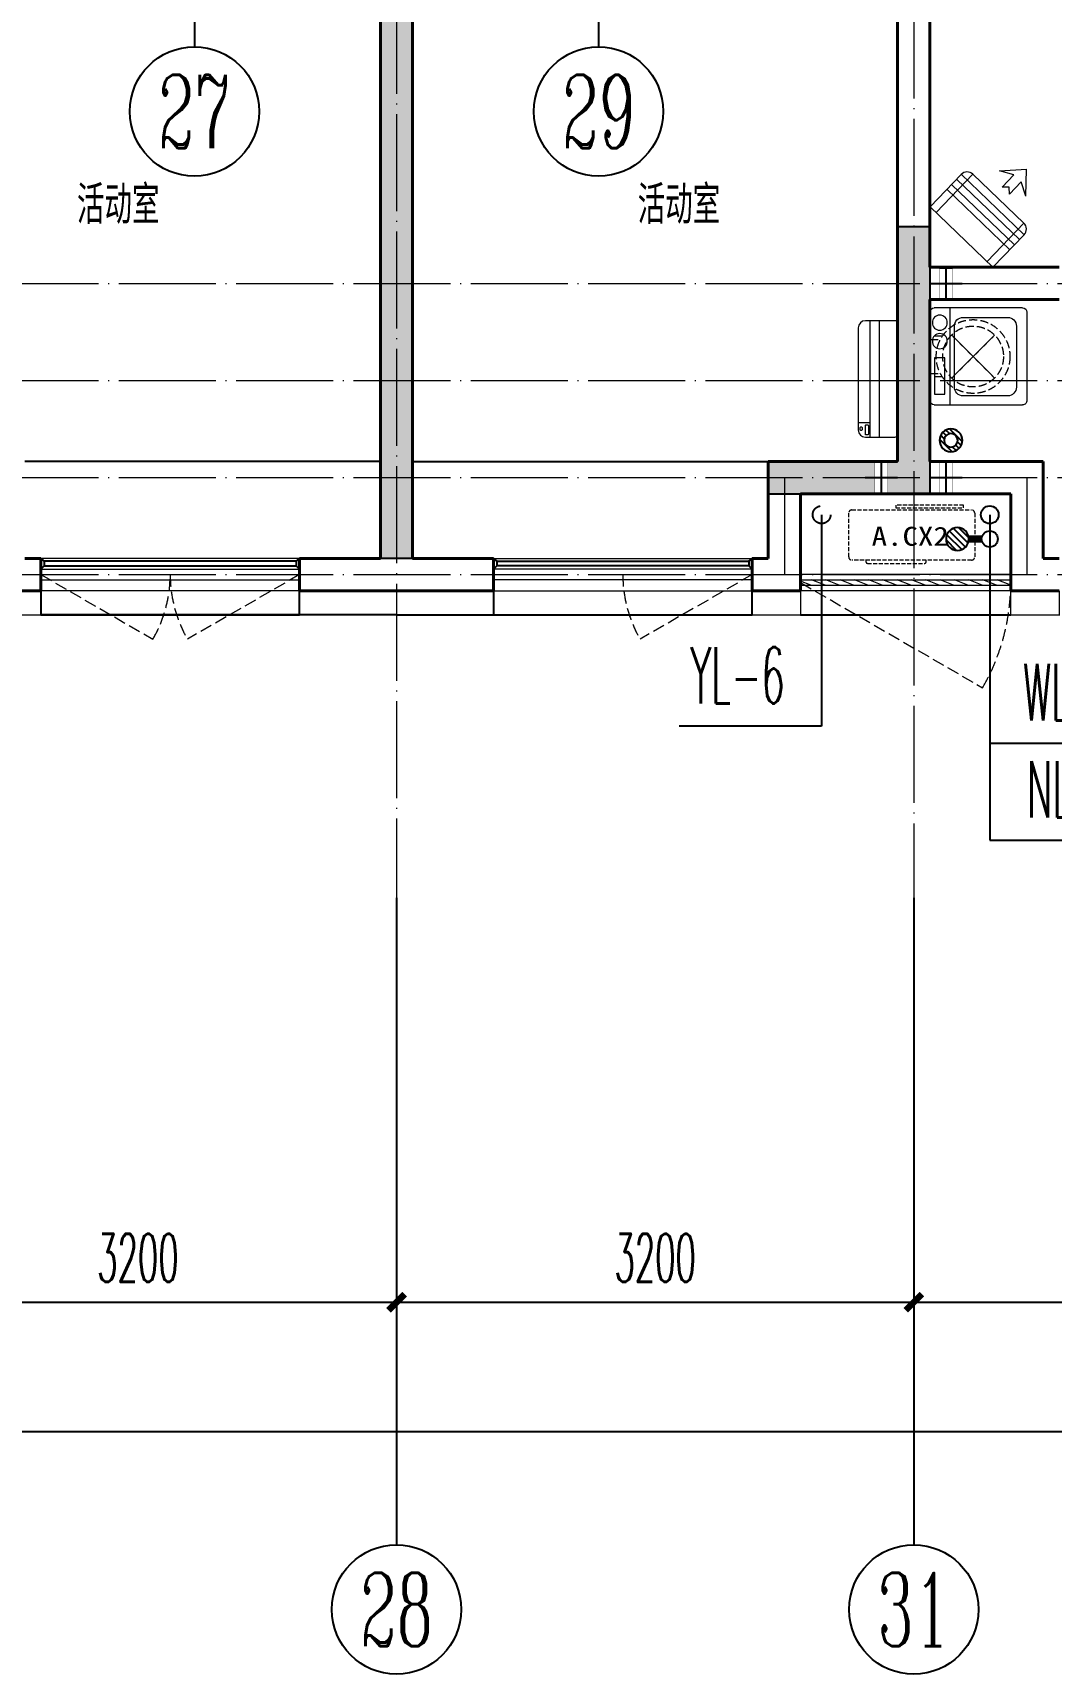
# Model space of a CAD drawing. Extents: x 27938 to 650306, y -92720 to 1524912.
# Drawn here: x 310967 to 317267, y 434732 to 444882 of the extents above; entities that cross this region are included whole.
import ezdxf
from ezdxf.enums import TextEntityAlignment as Align

# ---------------------------------------------------------------- set-up
doc = ezdxf.new("R2010")
doc.units = 0
doc.header["$LTSCALE"] = 1000
doc.header["$MEASUREMENT"] = 0
for name, pattern in [('$1$DASH', [0.35, 0.25, -0.1]), ('DASH', [0.35, 0.25, -0.1]), ('DOTE', [2.42, 2, -0.2, 0.02, -0.2])]:
    doc.linetypes.add(name, pattern=pattern)
for name, color, linetype in [('3-栏杆1', 135, 'Continuous'), ('3.5方案汇报，与郭总、侯月琴确定户型_t8$0$2020.03.04 -1安徽标准化洋房户型(UA）_t8_t8$0$看线', 154, 'Continuous'), ('AXIS', 3, 'Continuous'), ('AXIS_TEXT', 4, 'Continuous'), ('COLUMN', 9, 'Continuous'), ('DIM_凝结', 3, 'Continuous'), ('DIM_污水', 3, 'Continuous'), ('DIM_雨水', 3, 'Continuous'), ('EQUIP_地漏', 7, 'Continuous'), ('PIPE-凝结', 150, 'N'), ('PUB_TEXT', 4, 'Continuous'), ('VPIPE-凝结', 150, 'Continuous'), ('VPIPE-污水', 2, 'W'), ('VPIPE-雨水', 4, 'DASH'), ('保温', 6, 'Continuous'), ('机电标识类', 1, 'Continuous'), ('看线', 251, 'Continuous')]:
    doc.layers.add(name, color=color, linetype=linetype)
for name, color, linetype, lineweight in [('DOTE', 19, 'DOTE', 9), ('LVTRY', 1, 'Continuous', 13), ('PUB_HATCH', 8, 'Continuous', 9), ('WALL', 9, 'Continuous', 40), ('WINDOW', 8, 'Continuous', 15), ('平面-空调室内机', 176, 'Continuous', 9), ('平面-空调预留孔', 173, 'Continuous', 15), ('空调', 76, 'Continuous', 13), ('粉刷', 251, 'Continuous', 9)]:
    doc.layers.add(name, color=color, linetype=linetype, lineweight=lineweight)
doc.styles.add('_TCH_AXIS', font='COMPLEX', dxfattribs={"bigfont": 'GBCBIG'})
doc.styles.add('_TCH_DIM_T3', font='SIMPLEX.shx', dxfattribs={"width": 0.494118, "bigfont": 'GBCBIG.shx'})
doc.styles.add('_TWT_SERIAL', font='simplex.shx', dxfattribs={"width": 0.6, "oblique": 10, "height": 3, "bigfont": 'aadri.shx'})
doc.styles.add('COMPLEX', font='COMPLEX')
doc.styles.get("Standard").update_dxf_attribs({"font": 'gbenor.shx', "bigfont": 'gbcbig.shx'})
doc.styles.add('黑体', font='simhei.ttf')
doc.linetypes.add('N', pattern='A,3,-0.2,["N",Standard,S=0.25,R=0,X=-0.1,Y=-0.115],-0.2', length=3.4)
doc.linetypes.add('W', pattern='A,3,-0.2,["W",Standard,S=0.25,R=0,X=-0.1,Y=-0.115],-0.2', length=3.4)
doc.dimstyles.new('_TCH_ARCH&&100', dxfattribs={"dimtxt": 297.5, "dimasz": 100, "dimexe": 250, "dimexo": 300, "dimgap": 126.25, "dimtad": 1, "dimdec": 0, "dimzin": 0, "dimdsep": 46, "dimtxsty": '_TCH_DIM_T3', "dimblk": 'ARCHTICK', "dimcen": 0.09, "dimclrt": 4, "dimazin": 2, "dimtfac": 1, "dimtdec": 0, "dimtix": 1, "dimtmove": 2, "dimatfit": 3, "dimfxl": 1, "dimtolj": 1, "dimtzin": 0, "dimarcsym": 0})

# ---------------------------------------------------------------- blocks, each defined once
blk = doc.blocks.new('FGDGDRGSDGDG')
at = {"layer": 'DOTE', "linetype": 'DOTE', "ltscale": 0.3}
for p, q in [((534482, 523848), (534482, 513948)), ((531282, 520248), (531282, 513948)), ((488182, 517748), (546982, 517748)), ((488182, 517148), (546982, 517148)), ((488182, 516548), (546982, 516548)), ((533682, 516548), (533682, 515948)), ((535182, 516548), (535182, 515948)), ((488182, 515948), (546982, 515948))]:
    blk.add_line(p, q, dxfattribs=at)
blk = doc.blocks.new('gdfgdgdgr')
at = {"layer": 'PUB_HATCH'}
blk.add_hatch(color=256, dxfattribs=at).paths.add_polyline_path([(520678, 520714), (520678, 520514), (521678, 520514), (521678, 522164), (521478, 522164), (521478, 520714)])
at = {"layer": 'COLUMN', "color": 8}
for p, q in [((521678, 522164), (521478, 522164)), ((521478, 522164), (521478, 520714)), ((521678, 520514), (521678, 522164)), ((520678, 520714), (520678, 520514)), ((521478, 520714), (520678, 520714)), ((520678, 520514), (521678, 520514))]:
    blk.add_line(p, q, dxfattribs=at)
blk = doc.blocks.new('RECTANG')
at = {"color": 0}
for p, q in [((1, 1), (0, 1)), ((0, 1), (0, 0)), ((1, 0), (1, 1)), ((0, 0), (1, 0))]:
    blk.add_line(p, q, dxfattribs=at)
blk = doc.blocks.new('洗衣机')
at = {"layer": 'LVTRY', "color": 0}
for p, q in [((3790994, 243445), (3790994, 242899)), ((3791567, 243472), (3791021, 243472)), ((3791117, 243472), (3791117, 242872)), ((3791199, 243413), (3791475, 243413)), ((3791595, 242899), (3791595, 243445)), ((3791145, 242982), (3791145, 243358)), ((3791529, 243358), (3791529, 242982)), ((3791475, 242928), (3791199, 242928)), ((3791021, 242872), (3791567, 242872))]:
    blk.add_line(p, q, dxfattribs=at)
at = {"layer": 'LVTRY', "color": 0, "extrusion": (0, 0, -1)}
for centre, major_axis, start_param, end_param in [((3791021, 243445), (0, 27.6), -1.570796, 0), ((3791055, 243380), (0, 46.9), 3.141593, 9.424778), ((3791199, 243358), (0, 54.7), 4.712389, 6.283185), ((3791475, 243358), (0, 54.7), 0, 1.570796), ((3791567, 243445), (0, 27.6), 0, 1.570796), ((3791055, 243266), (0, 46.9), 3.141593, 9.424778), ((3791021, 242899), (0, 27.6), 3.141593, 4.712389), ((3791199, 242982), (0, 54.7), 3.141593, 4.712389), ((3791475, 242982), (0, 54.7), 1.570796, 3.141593), ((3791567, 242899), (0, 27.6), 1.570796, 3.141593)]:
    blk.add_ellipse(centre, major_axis=major_axis, ratio=0.986385, start_param=start_param, end_param=end_param, dxfattribs=at)
at = {"layer": 'LVTRY', "color": 8, "xscale": 63.25620569481588, "yscale": 224.5369532744355, "zscale": 64.12934308941763, "rotation": 180}
blk.add_blockref('RECTANG', (3791085, 243162), dxfattribs=at)
blk = doc.blocks.new('dnfhfn')
at = {"color": 0, "linetype": '$1$DASH', "ltscale": 0.2}
for p, q in [((102, 495, 0), (122, 495, 0)), ((102, 417, 0), (102, 495, 0)), ((122, 495, 0), (122, 429, 0)), ((353, 495, 0), (333, 495, 0)), ((333, 495, 0), (333, 429, 0)), ((353, 417, 0), (353, 495, 0))]:
    blk.add_line(p, q, dxfattribs=at)
at = {"color": 0, "linetype": '$1$DASH', "ltscale": 0.2, "elevation": 0}
for points in [[(95, 360), (95, 360), (360, 95), (360, 95)], [(360, 360), (95, 95), (95, 95), (360, 360)]]:
    blk.add_lwpolyline(points, close=True, dxfattribs=at)
at = {"color": 0, "linetype": '$1$DASH', "ltscale": 0.2}
for radius in [228, 188]:
    blk.add_circle((228, 228, 0), radius, dxfattribs=at)
blk = doc.blocks.new('ferre')
at = {"layer": '平面-空调预留孔', "color": 0, "linetype": 'DASH', "ltscale": 0.1}
for p, q in [((93393, 115403), (93393, 115393)), ((93403, 115383), (93756, 115383)), ((93766, 115393), (93766, 115403))]:
    blk.add_line(p, q, dxfattribs=at)
blk.add_lwpolyline([(94046, 115403), (93306, 115403, -0.414214), (93286, 115423), (93286, 115693, -0.414214), (93306, 115713), (94046, 115713, -0.414214), (94066, 115693), (94066, 115423, -0.414214)], format="xyb", close=True, dxfattribs=at)
blk.add_lwpolyline([(93997, 115743), (93577, 115743), (93577, 115727), (93997, 115727)], close=True, dxfattribs=at)
for centre, start, end in [((93403, 115393), 180, 270), ((93756, 115393), 270, 0)]:
    blk.add_arc(centre, 10, start, end, dxfattribs=at)
at = {"layer": '平面-空调预留孔', "color": 0, "linetype": 'DASH', "ltscale": 0.1, "style": '黑体', "width": 1.2}
blk.add_text('A.CX2', height=117, dxfattribs=at).set_placement((93428, 115492))
blk = doc.blocks.new('fergve')
at = {"layer": '平面-空调预留孔', "color": 8, "linetype": 'DASH', "ltscale": 0.1}
blk.add_blockref('ferre', (25670, -60416), dxfattribs=at)
blk = doc.blocks.new('dasdasf1sa2f31as32f')
at = {"color": 0}
for p, q in [((-116, 586), (43, 640)), ((83, 477), (43, 640)), ((-270, 524), (-428, 237)), ((-270, 524), (114, 314)), ((-23, 586), (-116, 586)), ((-23, 586), (-73, 493)), ((32, 555), (-18, 463)), ((83, 477), (32, 555)), ((-473, 260), (-339, 504)), ((93, 169), (-381, 428)), ((115, 208), (-359, 468)), ((135, 245), (-339, 505)), ((-31, 504), (-73, 493)), ((-18, 463), (-31, 504)), ((72, 132), (-401, 392)), ((114, 314), (-44, 26)), ((0, 0), (-473, 260)), ((134, 244), (0, 0))]:
    blk.add_line(p, q, dxfattribs=at)
for centre, start, end in [((-294, 479), 61.2593, 151.2593), ((89, 269), 331.2593, 61.2593)]:
    blk.add_arc(centre, 51.3, start, end, dxfattribs=at)
blk = doc.blocks.new('dongkong')
at = {"color": 0}
blk.add_wipeout([(-603756, 210771), (-603756, 210571), (-603836, 210571), (-603836, 210771)], dxfattribs=at)
at = {"layer": '机电标识类', "color": 0, "linetype": 'DASH', "ltscale": 400}
for p, q in [((-603796, 210771), (-603796, 210571)), ((-603896, 210671), (-603696, 210671))]:
    blk.add_line(p, q, dxfattribs=at)
at = {"layer": '空调', "color": 0, "linetype": 'DASH', "const_width": 2}
blk.add_lwpolyline([(-603756, 210771), (-603756, 210571), (-603836, 210571), (-603836, 210771)], close=True, dxfattribs=at)
blk = doc.blocks.new('A$C001338C2')
at = {"color": 0}
for p, q in [((845, 304), (55, 304)), ((109, 215), (109, 304)), ((0, 249), (0, 22)), ((900, 22), (900, 249)), ((22, 0), (878, 0))]:
    blk.add_line(p, q, dxfattribs=at)
at = {"color": 0, "lineweight": 5}
for p, q in [((900, 215), (0, 215)), ((900, 143), (0, 143))]:
    blk.add_line(p, q, dxfattribs=at)
at = {"color": 0}
for points in [[(73, 275), (57, 275, -0.414214), (51, 281), (51, 283, -0.414214), (57, 289), (73, 289, -0.414214), (79, 283), (79, 281, -0.414214)], [(89, 226), (22, 226, -0.414214), (17, 232), (17, 243, -0.414214), (22, 249), (89, 249, -0.414214), (95, 243), (95, 232, -0.414214)]]:
    blk.add_lwpolyline(points, format="xyb", close=True, dxfattribs=at)
for centre, radius, start, end in [((55, 249), 55, 90, 180), ((845, 249), 55, 360, 90), ((22, 22), 22, 180, 270), ((878, 22), 22, 270, 360)]:
    blk.add_arc(centre, radius, start, end, dxfattribs=at)
blk = doc.blocks.new('A$C263B1184')
at = {"layer": '保温', "linetype": 'Continuous', "ltscale": 10}
h = blk.add_hatch(dxfattribs=at)
h.set_pattern_fill('HEX', color=251, scale=10, angle=90, style=0)
h.set_pattern_definition([(90, (-503782.47, -516048.461), (-16.49778, 1e-15), [9.525, -19.05]), (210, (-503782.47, -516048.461), (8.24889, -14.2874966), [9.525, -19.05]), (150, (-503782.47, -516038.936), (-8.24889, -14.2874966), [9.525, -19.05])])
h.paths.add_polyline_path([(0, 0), (200, 0), (200, 4100), (0, 4100)])
at = {"layer": '保温', "color": 251, "linetype": 'ByBlock', "ltscale": 10}
blk.add_line((0, 0), (200, 0), dxfattribs=at)
blk = doc.blocks.new('_ArchTick')
at = {"color": 0, "linetype": 'ByBlock', "const_width": 0.4}
blk.add_lwpolyline([(-0.5, -0.5), (0.5, 0.5)], dxfattribs=at)
blk = doc.blocks.new('*D818')
at = {"layer": 'AXIS', "color": 0, "lineweight": -2}
for p, q in [((316417, 439232), (316417, 436782)), ((320317, 439232), (320317, 436782)), ((316417, 437032), (320317, 437032))]:
    blk.add_line(p, q, dxfattribs=at)
at = {"layer": 'Defpoints', "color": 0}
for p in [(316417, 439532), (320317, 439532), (320317, 437032)]:
    blk.add_point(p, dxfattribs=at)
at = {"layer": 'AXIS', "color": 0, "lineweight": -2, "xscale": 100, "yscale": 100, "zscale": 100, "rotation": 180}
blk.add_blockref('_ArchTick', (316417, 437032), dxfattribs=at)
at = {"layer": 'AXIS', "color": 0, "lineweight": -2, "xscale": 100, "yscale": 100, "zscale": 100}
blk.add_blockref('_ArchTick', (320317, 437032), dxfattribs=at)
at = {"layer": 'AXIS', "color": 4, "insert": (318367, 437307), "char_height": 297.5, "attachment_point": 5, "style": '_TCH_DIM_T3'}
blk.add_mtext('\\A1;3900', dxfattribs=at)
blk = doc.blocks.new('*D819')
at = {"layer": 'AXIS', "color": 0, "lineweight": -2}
for p, q in [((313217, 439232), (313217, 436782)), ((316417, 439232), (316417, 436782)), ((313217, 437032), (316417, 437032))]:
    blk.add_line(p, q, dxfattribs=at)
at = {"layer": 'Defpoints', "color": 0}
for p in [(313217, 439532), (316417, 439532), (316417, 437032)]:
    blk.add_point(p, dxfattribs=at)
at = {"layer": 'AXIS', "color": 0, "lineweight": -2, "xscale": 100, "yscale": 100, "zscale": 100, "rotation": 180}
blk.add_blockref('_ArchTick', (313217, 437032), dxfattribs=at)
at = {"layer": 'AXIS', "color": 0, "lineweight": -2, "xscale": 100, "yscale": 100, "zscale": 100}
blk.add_blockref('_ArchTick', (316417, 437032), dxfattribs=at)
at = {"layer": 'AXIS', "color": 4, "insert": (314817, 437307), "char_height": 297.5, "attachment_point": 5, "style": '_TCH_DIM_T3'}
blk.add_mtext('\\A1;3200', dxfattribs=at)
blk = doc.blocks.new('*D820')
at = {"layer": 'AXIS', "color": 0, "lineweight": -2}
for p, q in [((310017, 439232), (310017, 436782)), ((313217, 439232), (313217, 436782)), ((310017, 437032), (313217, 437032))]:
    blk.add_line(p, q, dxfattribs=at)
at = {"layer": 'Defpoints', "color": 0}
for p in [(310017, 439532), (313217, 439532), (313217, 437032)]:
    blk.add_point(p, dxfattribs=at)
at = {"layer": 'AXIS', "color": 0, "lineweight": -2, "xscale": 100, "yscale": 100, "zscale": 100, "rotation": 180}
blk.add_blockref('_ArchTick', (310017, 437032), dxfattribs=at)
at = {"layer": 'AXIS', "color": 0, "lineweight": -2, "xscale": 100, "yscale": 100, "zscale": 100}
blk.add_blockref('_ArchTick', (313217, 437032), dxfattribs=at)
at = {"layer": 'AXIS', "color": 4, "insert": (311617, 437307), "char_height": 297.5, "attachment_point": 5, "style": '_TCH_DIM_T3'}
blk.add_mtext('\\A1;3200', dxfattribs=at)
blk = doc.blocks.new('*D871')
at = {"layer": 'AXIS', "color": 0, "lineweight": -2}
for p, q in [((272017, 439232), (272017, 435982)), ((327017, 439232), (327017, 435982)), ((272017, 436232), (327017, 436232))]:
    blk.add_line(p, q, dxfattribs=at)
at = {"layer": 'Defpoints', "color": 0}
for p in [(272017, 439532), (327017, 439532), (327017, 436232)]:
    blk.add_point(p, dxfattribs=at)
at = {"layer": 'AXIS', "color": 0, "lineweight": -2, "xscale": 100, "yscale": 100, "zscale": 100, "rotation": 180}
blk.add_blockref('_ArchTick', (272017, 436232), dxfattribs=at)
at = {"layer": 'AXIS', "color": 0, "lineweight": -2, "xscale": 100, "yscale": 100, "zscale": 100}
blk.add_blockref('_ArchTick', (327017, 436232), dxfattribs=at)
at = {"layer": 'AXIS', "color": 4, "insert": (299517, 436507), "char_height": 297.5, "attachment_point": 5, "style": '_TCH_DIM_T3'}
blk.add_mtext('\\A1;55000', dxfattribs=at)
blk = doc.blocks.new('$WINLIB2D$00000001')
at = {"color": 0}
for points in [[(-0.5, 0.5), (-0.5, -0.5)], [(-0.5, 0.5), (0.5, 0.5)], [(0.5, -0.5), (0.5, 0.5)], [(0.5, 0.1667), (-0.5, 0.1667)], [(0.5, -0.1667), (-0.5, -0.1667)], [(-0.5, -0.5), (0.5, -0.5)]]:
    blk.add_lwpolyline(points, dxfattribs=at)
blk = doc.blocks.new('$WINLIB2D$00000039')
at = {"color": 0}
for points in [[(-0.5, 0.5), (-0.5, -0.5)], [(0.5, 0.5), (-0.5, 0.5)], [(0.5, -0.5), (0.5, 0.5)], [(-0.5, 0.1667), (0.5, 0.1667)], [(-0.3839, -0.1667), (-0.448, 0.1667)], [(-0.3159, -0.1667), (-0.38, 0.1667)], [(-0.2479, -0.1667), (-0.312, 0.1667)], [(-0.1799, -0.1667), (-0.244, 0.1667)], [(-0.1119, -0.1667), (-0.176, 0.1667)], [(-0.0439, -0.1667), (-0.108, 0.1667)], [(0.0241, -0.1667), (-0.04, 0.1667)], [(0.0921, -0.1667), (0.028, 0.1667)], [(0.16, -0.1667), (0.0959, 0.1667)], [(0.228, -0.1667), (0.1639, 0.1667)], [(0.296, -0.1667), (0.2319, 0.1667)], [(0.364, -0.1667), (0.2999, 0.1667)], [(0.432, -0.1667), (0.3679, 0.1667)], [(0.5, -0.1667), (0.4359, 0.1667)], [(-0.4519, -0.1667), (-0.5, 0.0836)], [(-0.5, -0.1667), (0.5, -0.1667)], [(0.5, -0.5), (-0.5, -0.5)]]:
    blk.add_lwpolyline(points, dxfattribs=at)
blk = doc.blocks.new('_AXISO')
blk.add_circle((0, 0), 0.5)
at = {"layer": 'AXIS_TEXT', "style": 'COMPLEX', "width": 1.041667}
blk.add_attdef('A', text='', height=0.56, dxfattribs=at).set_placement((-0.25, -0.28), (0.25, -0.28), align=Align.FIT)
blk = doc.blocks.new('$TwtSys$00000141')
for p, q in [((-141, 12), (-15, 138)), ((-141, 12), (-15, 138)), ((-131, -53), (53, 131)), ((-131, -53), (53, 131)), ((-100, -100), (100, 100)), ((-100, -100), (100, 100)), ((-49, -131), (131, 49)), ((-49, -131), (131, 49)), ((17, -138), (138, -17)), ((17, -138), (138, -17))]:
    blk.add_line(p, q)
blk.add_circle((0, 0), 141)
blk.add_circle((0, 0), 141)
blk = doc.blocks.new('$TwtSys$00000543')
for p, q in [((-140, -13), (13, 140)), ((-13, -140), (140, 13)), ((19, 83), (63, 126)), ((60, 60), (100, 100)), ((83, 19), (126, 63)), ((-126, -63), (-83, -19)), ((-100, -100), (-60, -60)), ((-63, -126), (-19, -83))]:
    blk.add_line(p, q)
for radius in [141, 84.6]:
    blk.add_circle((0, 0), radius)

msp = doc.modelspace()

# ---------------------------------------------------------------- linework, layer by layer
at = {"color": 8, "const_width": 8}
for points in [[(310716.6, 441432.1), (310716.6, 441282.1), (311016.6, 441282.1), (311016.6, 441432.1)], [(315716.6, 441432.1), (315716.6, 441282.1), (315416.6, 441282.1), (315416.6, 441432.1)], [(317316.6, 441432.1), (317316.6, 441282.1), (317016.6, 441282.1), (317016.6, 441432.1)]]:
    msp.add_lwpolyline(points, dxfattribs=at)
at = {"layer": '3-栏杆1', "color": 8}
for p, q in [((311036.8, 441614.3), (311016.6, 441632.1)), ((311016.6, 441632.1), (311036.8, 441614.3)), ((312596.3, 441614.3), (312616.6, 441632.1)), ((312616.6, 441632.1), (312596.3, 441614.3)), ((313836.8, 441614.3), (313816.6, 441632.1)), ((313816.6, 441632.1), (313836.8, 441614.3)), ((315396.3, 441614.3), (315416.6, 441632.1)), ((315416.6, 441632.1), (315396.3, 441614.3)), ((311016.6, 441565.2), (311036.8, 441585)), ((312596.3, 441614.2), (311036.8, 441614.3)), ((311036.8, 441614.3), (311036.8, 441585)), ((311036.8, 441585), (312596.3, 441585)), ((312596.3, 441614.3), (312596.3, 441585)), ((312596.3, 441585), (312616.6, 441565.2)), ((312616.6, 441565.2), (312596.3, 441585)), ((313836.8, 441585), (313816.6, 441565.2)), ((313816.6, 441565.2), (313836.8, 441585)), ((313836.8, 441614.2), (315396.3, 441614.3)), ((313836.8, 441614.3), (313836.8, 441585)), ((315396.3, 441585), (313836.8, 441585)), ((315396.3, 441614.3), (315396.3, 441585)), ((315416.6, 441565.2), (315396.3, 441585))]:
    msp.add_line(p, q, dxfattribs=at)
at = {"layer": '3.5方案汇报，与郭总、侯月琴确定户型_t8$0$2020.03.04 -1安徽标准化洋房户型(UA）_t8_t8$0$看线', "color": 8, "ltscale": 10}
for p, q in [((313116.6, 442232.1), (310916.6, 442232.1)), ((313316.6, 442232.1), (315516.6, 442232.1))]:
    msp.add_line(p, q, dxfattribs=at)
at = {"layer": 'AXIS'}
for p, q in [((311966.6, 445832.1), (311966.6, 444795.8)), ((314466.6, 445832.1), (314466.6, 444795.8)), ((313216.6, 439532.1), (313216.6, 435532.1)), ((316416.6, 439532.1), (316416.6, 435532.1))]:
    msp.add_line(p, q, dxfattribs=at)
at = {"layer": 'DIM_凝结'}
for p, q in [((316886.6, 441752.1), (316886.6, 439888.8)), ((316886.6, 439888.8), (317863.4, 439888.8))]:
    msp.add_line(p, q, dxfattribs=at)
at = {"layer": 'DIM_污水'}
for p, q in [((316886.6, 441902.1), (316886.6, 440489.6)), ((316886.6, 440489.6), (317941.8, 440489.6))]:
    msp.add_line(p, q, dxfattribs=at)
at = {"layer": 'DIM_雨水'}
for p, q in [((315846.6, 441902.1), (315846.6, 440593.8)), ((315846.6, 440593.8), (314964.6, 440593.8))]:
    msp.add_line(p, q, dxfattribs=at)
at = {"layer": 'PIPE-凝结', "const_width": 45}
msp.add_lwpolyline([(316836.6, 441752.1), (316757.1, 441752.1)], dxfattribs=at)
at = {"layer": 'VPIPE-凝结'}
msp.add_circle((316886.6, 441752.1), 50, dxfattribs=at)
at = {"layer": 'VPIPE-污水'}
msp.add_circle((316886.6, 441902.1), 55, dxfattribs=at)
at = {"layer": 'VPIPE-雨水'}
msp.add_circle((315846.6, 441902.1), 55, dxfattribs=at)
at = {"layer": 'WALL', "color": 8}
for p, q in [((316316.6, 446432.1), (316316.6, 443332.1)), ((313116.6, 445732.1), (313116.6, 441632.1)), ((313316.6, 445732.1), (313316.6, 441632.1)), ((315516.6, 442232.1), (315516.6, 441632.1)), ((317216.6, 442232.1), (317216.6, 441632.1)), ((315716.6, 442032.1), (315716.6, 441532.1)), ((317016.6, 442032.1), (317016.6, 441532.1)), ((311016.6, 441632.1), (310916.6, 441632.1)), ((311016.6, 441432.1), (311016.6, 441632.1)), ((313116.6, 441632.1), (312616.6, 441632.1)), ((312616.6, 441632.1), (312616.6, 441432.1)), ((313816.6, 441632.1), (313316.6, 441632.1)), ((313816.6, 441432.1), (313816.6, 441632.1)), ((315516.6, 441632.1), (315416.6, 441632.1)), ((315416.6, 441632.1), (315416.6, 441432.1)), ((317216.6, 441632.1), (317316.6, 441632.1)), ((315716.6, 441432.1), (315716.6, 441532.1)), ((317016.6, 441532.1), (317016.6, 441432.1)), ((310816.6, 441432.1), (311016.6, 441432.1)), ((312616.6, 441432.1), (313216.6, 441432.1)), ((313216.6, 441432.1), (313816.6, 441432.1)), ((315416.6, 441432.1), (315616.6, 441432.1)), ((315616.6, 441432.1), (315716.6, 441432.1)), ((317016.6, 441432.1), (317116.6, 441432.1)), ((317116.6, 441432.1), (317316.6, 441432.1))]:
    msp.add_line(p, q, dxfattribs=at)
at = {"layer": 'WINDOW', "color": 8, "linetype": 'DASH', "ltscale": 0.3}
for points in [[(311016.6, 441532.1), (311709.4, 441132.1, 0.1316525), (311816.6, 441532.1)], [(312616.6, 441532.1), (311923.8, 441132.1, -0.1316525), (311816.6, 441532.1)], [(315416.6, 441532.1), (314723.8, 441132.1, -0.1316525), (314616.6, 441532.1)], [(315716.6, 441482.1), (316842.4, 440832.1, 0.1316525), (317016.6, 441482.1)]]:
    msp.add_lwpolyline(points, format="xyb", dxfattribs=at)
at = {"layer": '看线', "color": 8, "ltscale": 0.5}
for points in [[(311016.6, 441432.1), (311016.6, 441282.1), (312616.6, 441282.1), (312616.6, 441432.1)], [(313816.6, 441432.1), (313816.6, 441282.1), (315416.6, 441282.1), (315416.6, 441432.1)], [(313216.6, 441282.1), (311016.6, 441282.1)], [(313216.6, 441282.1), (315416.6, 441282.1)], [(315716.6, 441282.1), (317016.6, 441282.1)]]:
    msp.add_lwpolyline(points, dxfattribs=at)

# ---------------------------------------------------------------- block references
msp.add_blockref('FGDGDRGSDGDG', (-218065.9, -74416.4))
at = {"color": 8}
msp.add_blockref('gdfgdgdgr', (-205160.8, -78481.8), dxfattribs=at)
at = {"layer": 'AXIS'}
ref = msp.add_blockref('_AXISO', (311966.6, 444395.8), dxfattribs=dict(at, xscale=800, yscale=800, zscale=800))
ref.add_attrib('A', '27', dxfattribs={"layer": 'AXIS_TEXT', "height": 452.55, "style": '_TCH_AXIS', "width": 0.617647}).set_placement((311740.3, 444169.5), (312192.9, 444169.5), align=Align.FIT)
ref = msp.add_blockref('_AXISO', (314466.6, 444395.8), dxfattribs=dict(at, xscale=800, yscale=800, zscale=800))
ref.add_attrib('A', '29', dxfattribs={"layer": 'AXIS_TEXT', "height": 452.55, "style": '_TCH_AXIS', "width": 0.617647}).set_placement((314240.3, 444169.5), (314692.9, 444169.5), align=Align.FIT)
ref = msp.add_blockref('_AXISO', (313216.6, 435132.1), dxfattribs=dict(at, xscale=800, yscale=800, zscale=800))
ref.add_attrib('A', '28', dxfattribs={"layer": 'AXIS_TEXT', "height": 452.55, "style": '_TCH_AXIS', "width": 0.617647}).set_placement((312990.3, 434905.8), (313442.9, 434905.8), align=Align.FIT)
ref = msp.add_blockref('_AXISO', (316416.6, 435132.1), dxfattribs=dict(at, xscale=800, yscale=800, zscale=800))
ref.add_attrib('A', '31', dxfattribs={"layer": 'AXIS_TEXT', "height": 452.55, "style": '_TCH_AXIS', "width": 0.75}).set_placement((316190.3, 434905.8), (316642.9, 434905.8), align=Align.FIT)
at = {"layer": 'EQUIP_地漏', "xscale": 0.5, "yscale": -0.5, "zscale": 0.5, "rotation": 180}
msp.add_blockref('$TwtSys$00000543', (316646.6, 442362.1), dxfattribs=at)
at = {"layer": 'EQUIP_地漏', "xscale": 0.5, "yscale": -0.5, "zscale": 0.5}
msp.add_blockref('$TwtSys$00000141', (316686.6, 441752.1), dxfattribs=at)
at = {"layer": 'WINDOW', "xscale": 1600, "yscale": 200, "zscale": 1600, "rotation": 180}
msp.add_blockref('$WINLIB2D$00000001', (311816.6, 441532.1), dxfattribs=at)
at = {"layer": 'WINDOW'}
for name, p, xscale, yscale, zscale in [('$WINLIB2D$00000001', (314616.6, 441532.1), 1600, -200, 1600), ('$WINLIB2D$00000039', (316366.6, 441482.1), 1299.999999983003, 100, 1299.999999983003)]:
    msp.add_blockref(name, p, dxfattribs=dict(at, xscale=xscale, yscale=yscale, zscale=zscale))
at = {"layer": '平面-空调预留孔', "color": 8}
for name, p, rotation in [('dasdasf1sa2f31as32f', (316906.8, 443432.1), 344.9999999966897), ('dnfhfn', (317011.7, 442652.4, 0), 90.00000000000001)]:
    msp.add_blockref(name, p, dxfattribs=dict(at, rotation=rotation))
at = {"layer": '平面-空调预留孔', "color": 8, "xscale": 0.800000000046565, "yscale": 0.800000000046565, "zscale": 0.800000000046565, "rotation": 90.00000023343017}
msp.add_blockref('A$C001338C2', (316316.5, 442382.1), dxfattribs=at)
at = {"layer": '平面-空调预留孔', "color": 8}
msp.add_blockref('fergve', (197057.9, 386634.4), dxfattribs=at)
at = {"layer": '粉刷', "color": 8}
msp.add_blockref('洗衣机', (-3474477.2, 199709.7), dxfattribs=at)

# ---------------------------------------------------------------- texts
at = {"layer": 'DIM_凝结', "color": 7, "style": '_TWT_SERIAL', "width": 0.48}
msp.add_text('NL-8', height=350, dxfattribs=at).set_placement((317116.5, 440028.8))
at = {"layer": 'DIM_污水', "color": 7, "style": '_TWT_SERIAL', "width": 0.48}
msp.add_text('WL-12', height=350, dxfattribs=at).set_placement((317093.9, 440629.6))
at = {"layer": 'DIM_雨水', "color": 7, "style": '_TWT_SERIAL', "width": 0.48}
msp.add_text('YL-6', height=350, dxfattribs=at).set_placement((315034.6, 440733.8))
at = {"layer": 'PUB_TEXT', "color": 8}
for p in [(311239.7, 443700.4), (314708.7, 443700.4)]:
    msp.add_text('活动室', height=236.31, dxfattribs=at).set_placement(p)

# ---------------------------------------------------------------- dimensions: what is measured, and where the dimension line sits
at = {"layer": 'AXIS'}
for p1, p2, distance, picture, middle in [((272016.6, 439532.1), (327016.6, 439532.1), -3300, '*D871', (299516.6, 436507.1)), ((310016.6, 439532.1), (313216.6, 439532.1), -2500, '*D820', (311616.6, 437307.1)), ((313216.6, 439532.1), (316416.6, 439532.1), -2500, '*D819', (314816.6, 437307.1)), ((316416.6, 439532.1), (320316.6, 439532.1), -2500, '*D818', (318366.6, 437307.1))]:
    dim = msp.add_aligned_dim(p1=p1, p2=p2, distance=distance, dimstyle='_TCH_ARCH&&100', dxfattribs=at)
    dim.commit()
    dim.dimension.update_dxf_attribs({"geometry": picture, "text_midpoint": middle})

# ---------------------------------------------------------------- next in the draw order: block references
at = {"layer": '平面-空调室内机', "color": 8, "ltscale": 0.3, "xscale": -1, "rotation": 180}
for p in [(920412.7, 654002.8), (920012.6, 652802.9), (920412.7, 652802.9)]:
    msp.add_blockref('dongkong', p, dxfattribs=at)

# ---------------------------------------------------------------- next in the draw order: linework, layer by layer
at = {"layer": 'WALL', "color": 8}
for p, q in [((316516.6, 446532.1), (316516.6, 443432.1)), ((317316.6, 443432.1), (316516.6, 443432.1)), ((316316.6, 443332.1), (316316.6, 442232.1)), ((316516.6, 443232.1), (317316.6, 443232.1)), ((316516.6, 443232.1), (316516.6, 442232.1)), ((315516.6, 442232.1), (316316.6, 442232.1)), ((316516.6, 442232.1), (317216.6, 442232.1)), ((315716.6, 442032.1), (316416.6, 442032.1)), ((316416.6, 442032.1), (317016.6, 442032.1))]:
    msp.add_line(p, q, dxfattribs=at)

# ---------------------------------------------------------------- next in the draw order: block references
at = {"color": 8, "xscale": -1}
msp.add_blockref('A$C263B1184', (313316.6, 441632.1), dxfattribs=at)

doc.saveas('drawing.dxf')
